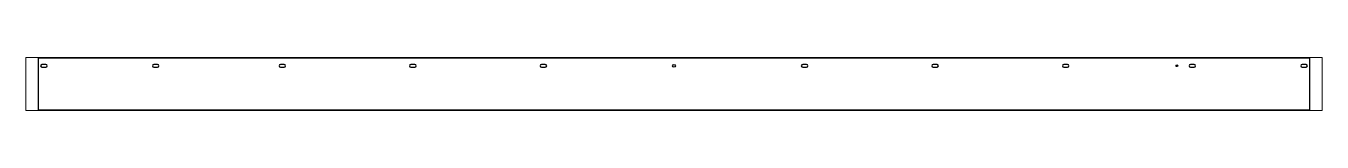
# Paper-space layout 'Layout1' of a CAD drawing. Header units: millimetres. Extents: x 0 to 257, y 92 to 103.
# The model-space entities are those that its viewports show. They can reach past a viewport. Long polylines and large blocks are cut down to what shows.
import ezdxf

# ---------------------------------------------------------------- set-up
doc = ezdxf.new("R2010")
doc.units = ezdxf.units.MM
doc.header["$LTSCALE"] = 25
doc.layers.add('3_Pezzi', color=7, linetype='Continuous')
doc.layers.add('5_Bulloni', color=7, linetype='Continuous')

# ---------------------------------------------------------------- blocks, each defined once
blk = doc.blocks.new('BL1553344778_00001')
at = {"layer": '5_Bulloni', "color": 4, "linetype": 'Continuous'}
for p, q in [((27.3, 75.3), (12.8, 75.3)), ((12.8, 64.8), (27.3, 64.8))]:
    blk.add_line(p, q, dxfattribs=at)
for centre, start, end in [((12.8, 70), 90, 270), ((27.3, 70), 270, 90)]:
    blk.add_arc(centre, 5.25, start, end, dxfattribs=at)
blk = doc.blocks.new('BL1553344778_00002')
at = {"layer": '5_Bulloni', "color": 2, "linetype": 'Continuous'}
blk.add_circle((2433, 70), 5.25, dxfattribs=at)
blk = doc.blocks.new('BL1553344778_00003')
at = {"layer": '5_Bulloni', "color": 4, "linetype": 'Continuous'}
for p, q in [((455.3, 75.3), (440.8, 75.3)), ((440.8, 64.8), (455.3, 64.8))]:
    blk.add_line(p, q, dxfattribs=at)
for centre, start, end in [((440.8, 70), 90, 270), ((455.3, 70), 270, 90)]:
    blk.add_arc(centre, 5.25, start, end, dxfattribs=at)
blk = doc.blocks.new('BL1553344778_00004')
at = {"layer": '5_Bulloni', "color": 4, "linetype": 'Continuous'}
for p, q in [((940.2, 75.3), (925.7, 75.3)), ((925.7, 64.8), (940.2, 64.8))]:
    blk.add_line(p, q, dxfattribs=at)
for centre, start, end in [((925.7, 70), 90, 270), ((940.2, 70), 270, 90)]:
    blk.add_arc(centre, 5.25, start, end, dxfattribs=at)
blk = doc.blocks.new('BL1553344778_00005')
at = {"layer": '5_Bulloni', "color": 4, "linetype": 'Continuous'}
for p, q in [((1440.2, 75.3), (1425.7, 75.3)), ((1425.7, 64.8), (1440.2, 64.8))]:
    blk.add_line(p, q, dxfattribs=at)
for centre, start, end in [((1425.7, 70), 90, 270), ((1440.2, 70), 270, 90)]:
    blk.add_arc(centre, 5.25, start, end, dxfattribs=at)
blk = doc.blocks.new('BL1553344778_00006')
at = {"layer": '5_Bulloni', "color": 4, "linetype": 'Continuous'}
for p, q in [((2940.2, 75.3), (2925.7, 75.3)), ((2925.7, 64.8), (2940.2, 64.8))]:
    blk.add_line(p, q, dxfattribs=at)
for centre, start, end in [((2925.7, 70), 90, 270), ((2940.2, 70), 270, 90)]:
    blk.add_arc(centre, 5.25, start, end, dxfattribs=at)
blk = doc.blocks.new('BL1553344778_00007')
at = {"layer": '5_Bulloni', "color": 4, "linetype": 'Continuous'}
for p, q in [((1940.2, 75.3), (1925.7, 75.3)), ((1925.7, 64.8), (1940.2, 64.8))]:
    blk.add_line(p, q, dxfattribs=at)
for centre, start, end in [((1925.7, 70), 90, 270), ((1940.2, 70), 270, 90)]:
    blk.add_arc(centre, 5.25, start, end, dxfattribs=at)
blk = doc.blocks.new('BL1553344778_00008')
at = {"layer": '5_Bulloni', "color": 4, "linetype": 'Continuous'}
for p, q in [((3440.2, 75.3), (3425.7, 75.3)), ((3425.7, 64.8), (3440.2, 64.8))]:
    blk.add_line(p, q, dxfattribs=at)
for centre, start, end in [((3425.7, 70), 90, 270), ((3440.2, 70), 270, 90)]:
    blk.add_arc(centre, 5.25, start, end, dxfattribs=at)
blk = doc.blocks.new('BL1553344778_00009')
at = {"layer": '5_Bulloni', "color": 4, "linetype": 'Continuous'}
for p, q in [((3940.2, 75.3), (3925.7, 75.3)), ((3925.7, 64.8), (3940.2, 64.8))]:
    blk.add_line(p, q, dxfattribs=at)
for centre, start, end in [((3925.7, 70), 90, 270), ((3940.2, 70), 270, 90)]:
    blk.add_arc(centre, 5.25, start, end, dxfattribs=at)
blk = doc.blocks.new('BL1553344778_00010')
at = {"layer": '5_Bulloni', "color": 2, "linetype": 'Continuous'}
blk.add_circle((4358.6, 70), 3.25, dxfattribs=at)
blk = doc.blocks.new('BL1553344778_00011')
at = {"layer": '5_Bulloni', "color": 4, "linetype": 'Continuous'}
for p, q in [((4425.2, 75.3), (4410.8, 75.3)), ((4410.8, 64.8), (4425.2, 64.8))]:
    blk.add_line(p, q, dxfattribs=at)
for centre, start, end in [((4410.8, 70), 90, 270), ((4425.2, 70), 270, 90)]:
    blk.add_arc(centre, 5.25, start, end, dxfattribs=at)
blk = doc.blocks.new('BL1553344778_00012')
at = {"layer": '5_Bulloni', "color": 4, "linetype": 'Continuous'}
for p, q in [((4853.2, 75.3), (4838.8, 75.3)), ((4838.8, 64.8), (4853.2, 64.8))]:
    blk.add_line(p, q, dxfattribs=at)
for centre, start, end in [((4838.8, 70), 90, 270), ((4853.2, 70), 270, 90)]:
    blk.add_arc(centre, 5.25, start, end, dxfattribs=at)
blk = doc.blocks.new('BL1553344778_00013')
at = {"layer": '3_Pezzi', "color": 3, "linetype": 'Continuous'}
for p, q in [((0, 100), (4866, 100)), ((0, -100), (0, 100)), ((4866, 100), (4866, -100)), ((4866, -100), (0, -100))]:
    blk.add_line(p, q, dxfattribs=at)

msp = doc.modelspace()

# ---------------------------------------------------------------- block references
at = {"layer": '3_Pezzi'}
msp.add_blockref('BL1553344778_00013', (0, 0), dxfattribs=at)
at = {"layer": '5_Bulloni'}
for name in ['BL1553344778_00001', 'BL1553344778_00003', 'BL1553344778_00004', 'BL1553344778_00005', 'BL1553344778_00007', 'BL1553344778_00002', 'BL1553344778_00006', 'BL1553344778_00008', 'BL1553344778_00009', 'BL1553344778_00010', 'BL1553344778_00011', 'BL1553344778_00012']:
    msp.add_blockref(name, (0, 0), dxfattribs=at)

psp = doc.layouts.get("Layout1")

# ---------------------------------------------------------------- viewports
at = {"layer": '0'}
psp.add_viewport(center=(128.5, 97.5), size=(257, 10.5631), view_center_point=(2433, 0), view_height=204.00019, dxfattribs=at)

doc.saveas('drawing.dxf')
